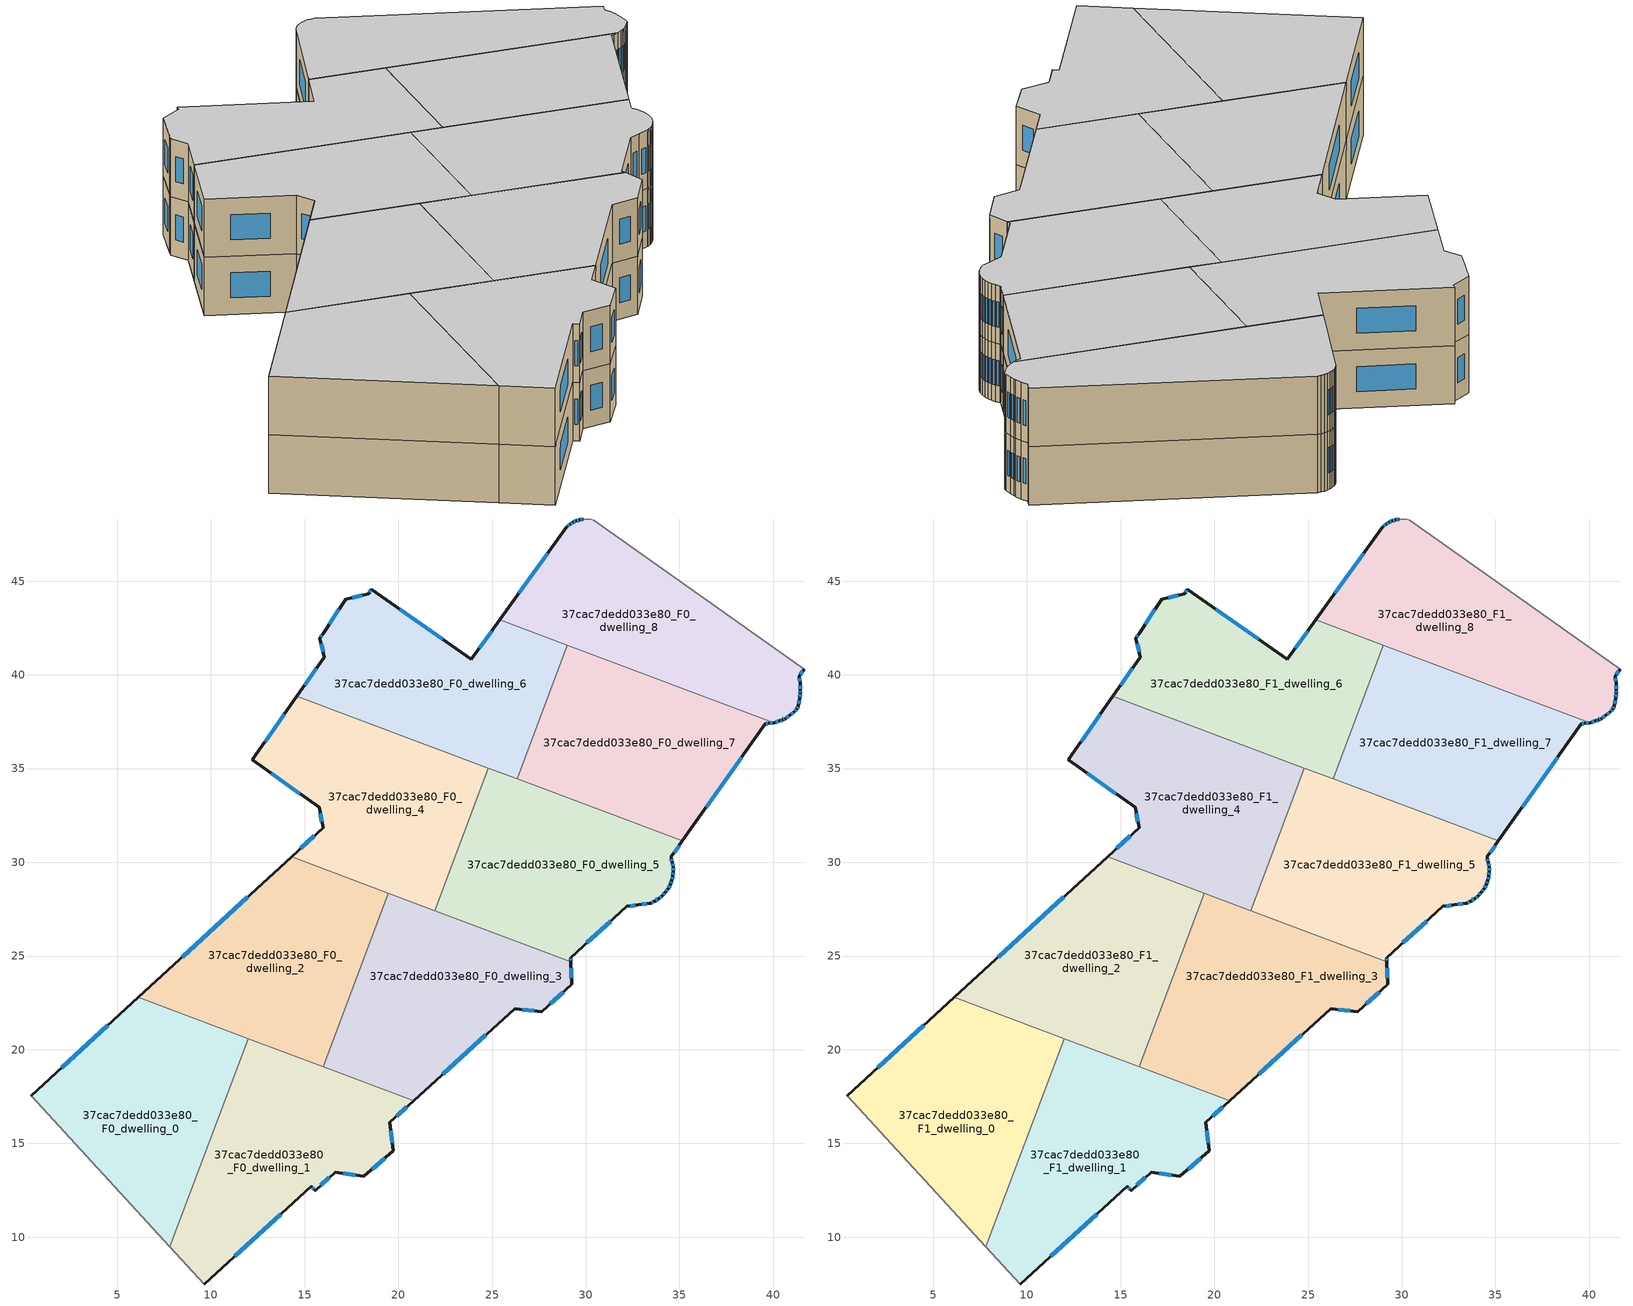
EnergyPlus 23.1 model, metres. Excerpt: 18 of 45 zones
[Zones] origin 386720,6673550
37cac7dedd033e80_F0_dwelling_0
 floor ground (EU_floor_Construction): 11.98,20.59 7.81,9.48 0.42,17.54 6.13,22.79 z0
 wall outside (EU_wall_Construction): 6.13,22.79 0.42,17.54 z0:3
 wall adiabatic (EU_wall_Construction): 0.42,17.54 7.81,9.48 z0:3
 wall to 37cac7dedd033e80_F0_dwelling_1 (EU_wall_Construction): 7.81,9.48 11.98,20.59 z0:3
 wall to 37cac7dedd033e80_F0_dwelling_2 (EU_wall_Construction): 11.98,20.59 6.13,22.79 z0:3
 window (EU_Window_Construction): 4.5,21.29 2.05,19.04 z0.86:2.14
37cac7dedd033e80_F0_dwelling_1
 floor ground (EU_floor_Construction): 20.82,17.28 19.55,16.12 19.72,14.6 18.17,13.24 16.64,13.47 15.56,12.48 15.36,12.73 9.63,7.5 7.81,9.48 11.98,20.59 z0
 wall outside (EU_wall_Construction): 9.63,7.5 15.36,12.73 15.56,12.48 16.64,13.47 18.17,13.24 19.72,14.6 19.55,16.12 20.82,17.28 z0:3
 wall adiabatic (EU_wall_Construction): 7.81,9.48 9.63,7.5 z0:3
 wall to 37cac7dedd033e80_F0_dwelling_3 (EU_wall_Construction): 20.82,17.28 15.99,19.09 z0:3
 wall to 37cac7dedd033e80_F0_dwelling_2 (EU_wall_Construction): 15.99,19.09 11.98,20.59 z0:3
 window (EU_Window_Construction): 15.87,12.76 16.33,13.19 / 15.41,12.66 15.5,12.55 / 11.27,8.99 13.72,11.23 / 19.91,16.45 20.46,16.95 / 19.67,15.03 19.6,15.69 / 18.61,13.63 19.28,14.21 / 17.07,13.4 17.73,13.31 z0.86:2.14
37cac7dedd033e80_F0_dwelling_2
 floor ground (EU_floor_Construction): 19.47,28.36 15.99,19.09 6.13,22.79 14.3,30.3 z0
 wall outside (EU_wall_Construction): 14.3,30.3 6.13,22.79 z0:3
 wall to 37cac7dedd033e80_F0_dwelling_3 (EU_wall_Construction): 15.99,19.09 19.47,28.36 z0:3
 wall to 37cac7dedd033e80_F0_dwelling_4 (EU_wall_Construction): 19.47,28.36 14.3,30.3 z0:3
 window (EU_Window_Construction): 11.97,28.15 8.46,24.94 z0.86:2.14
37cac7dedd033e80_F0_dwelling_3
 floor ground (EU_floor_Construction): 29.21,24.7 29.25,23.49 27.66,22.02 26.21,22.19 20.82,17.28 15.99,19.09 19.47,28.36 z0
 wall outside (EU_wall_Construction): 20.82,17.28 26.21,22.19 27.66,22.02 29.25,23.49 29.21,24.7 z0:3
 wall to 37cac7dedd033e80_F0_dwelling_5 (EU_wall_Construction): 29.21,24.7 21.96,27.43 z0:3
 wall to 37cac7dedd033e80_F0_dwelling_4 (EU_wall_Construction): 21.96,27.43 19.47,28.36 z0:3
 window (EU_Window_Construction): 29.24,23.84 29.22,24.36 / 28.12,22.44 28.8,23.07 / 26.63,22.14 27.25,22.07 / 22.36,18.68 24.67,20.79 z0.86:2.14
37cac7dedd033e80_F0_dwelling_4
 floor ground (EU_floor_Construction): 24.81,35.02 21.96,27.43 14.3,30.3 15.98,31.85 15.77,32.93 12.21,35.47 14.59,38.86 z0
 wall outside (EU_wall_Construction): 14.59,38.86 12.21,35.47 15.77,32.93 15.98,31.85 14.3,30.3 z0:3
 wall to 37cac7dedd033e80_F0_dwelling_5 (EU_wall_Construction): 21.96,27.43 24.81,35.02 z0:3
 wall to 37cac7dedd033e80_F0_dwelling_6 (EU_wall_Construction): 24.81,35.02 14.59,38.86 z0:3
 window (EU_Window_Construction): 15.83,32.62 15.92,32.16 / 13.23,34.75 14.75,33.66 / 13.91,37.89 12.89,36.44 / 15.5,31.4 14.78,30.74 z0.86:2.14
37cac7dedd033e80_F0_dwelling_5
 floor ground (EU_floor_Construction): 35.16,31.14 34.54,30.26 34.55,30.23 34.62,30 34.66,29.76 34.67,29.51 34.65,29.27 34.59,29.03 34.51,28.8 34.39,28.59 34.25,28.39 34.09,28.21 33.9,28.06 33.69,27.93 33.66,27.91 33.47,27.83 33.42,27.81 32.81,27.72 32.2,27.64 29.21,24.92 29.21,24.7 21.96,27.43 24.81,35.02 z0
 wall outside (EU_wall_Construction): 29.21,24.7 29.21,24.92 32.2,27.64 32.81,27.72 33.42,27.81 33.47,27.83 33.66,27.91 33.69,27.93 33.9,28.06 34.09,28.21 34.25,28.39 34.39,28.59 34.51,28.8 34.59,29.03 34.65,29.27 34.67,29.51 34.66,29.76 34.62,30 34.55,30.23 34.54,30.26 35.16,31.14 z0:3
 wall to 37cac7dedd033e80_F0_dwelling_7 (EU_wall_Construction): 35.16,31.14 26.34,34.45 z0:3
 wall to 37cac7dedd033e80_F0_dwelling_6 (EU_wall_Construction): 26.34,34.45 24.81,35.02 z0:3
 window (EU_Window_Construction): 34.6,30.07 34.57,30.17 / 34.65,29.83 34.63,29.93 / 34.67,29.58 34.67,29.69 / 34.65,29.34 34.67,29.45 / 34.61,29.1 34.63,29.2 / 34.53,28.87 34.57,28.97 / 34.42,28.65 34.47,28.74 / 34.29,28.45 34.35,28.53 / 34.13,28.26 34.2,28.34 / 33.95,28.1 34.03,28.17 / 33.75,27.96 33.84,28.02 / 33.52,27.85 33.61,27.89 / 32.99,27.75 33.25,27.79 / 32.38,27.67 32.64,27.7 / 30.06,25.7 31.35,26.86 / 29.21,24.76 29.21,24.86 / 34.72,30.51 34.98,30.89 z0.86:2.14
37cac7dedd033e80_F0_dwelling_6
 floor ground (EU_floor_Construction): 29.02,41.59 26.34,34.45 14.58,38.86 16.05,40.95 15.82,41.96 15.96,42.18 17.18,44.04 18.42,44.34 18.56,44.57 23.88,40.83 25.41,42.94 z0
 wall outside (EU_wall_Construction): 25.41,42.94 23.88,40.83 18.56,44.57 18.42,44.34 17.18,44.04 15.96,42.18 15.82,41.96 16.05,40.95 14.59,38.86 z0:3
 wall to 37cac7dedd033e80_F0_dwelling_8 (EU_wall_Construction): 29.02,41.59 25.41,42.94 z0:3
 wall to 37cac7dedd033e80_F0_dwelling_7 (EU_wall_Construction): 26.34,34.45 29.02,41.59 z0:3
 window (EU_Window_Construction): 24.97,42.34 24.32,41.43 / 15.63,40.36 15,39.46 / 15.89,41.67 15.98,41.24 / 15.92,42.12 15.86,42.02 / 16.83,43.51 16.31,42.71 / 18.07,44.25 17.54,44.12 / 18.52,44.51 18.46,44.4 / 22.36,41.9 20.08,43.5 z0.86:2.14
37cac7dedd033e80_F0_dwelling_7
 floor ground (EU_floor_Construction): 40.04,37.45 39.77,37.41 39.59,37.39 35.16,31.14 26.34,34.45 29.02,41.59 z0
 wall outside (EU_wall_Construction): 35.16,31.14 39.59,37.39 39.77,37.41 40.04,37.45 z0:3
 wall to 37cac7dedd033e80_F0_dwelling_8 (EU_wall_Construction): 40.04,37.45 29.02,41.59 z0:3
 window (EU_Window_Construction): 39.64,37.4 39.72,37.4 / 36.42,32.92 38.32,35.61 / 39.85,37.42 39.96,37.44 z0.86:2.14
37cac7dedd033e80_F0_dwelling_8
 floor ground (EU_floor_Construction): 41.65,40.31 41.38,39.93 41.45,39.55 41.46,39.14 41.45,39.04 41.42,38.74 41.33,38.35 41.27,38.17 41.13,38.03 40.9,37.83 40.64,37.67 40.51,37.61 40.36,37.55 40.07,37.46 40.04,37.45 25.41,42.94 29,47.9 29.01,47.92 29.16,48.04 29.32,48.14 29.5,48.22 29.67,48.28 29.68,48.28 29.87,48.31 30.07,48.32 30.26,48.3 30.44,48.26 z0
 wall outside (EU_wall_Construction): 29.87,48.31 29.68,48.28 29.67,48.28 29.5,48.22 29.32,48.14 29.16,48.04 29.01,47.92 29,47.9 25.41,42.94 / 40.04,37.45 40.07,37.46 40.36,37.55 40.51,37.61 40.64,37.67 40.9,37.83 41.13,38.03 41.27,38.17 41.33,38.35 41.42,38.74 41.46,39.04 41.46,39.14 41.45,39.55 41.38,39.93 41.66,40.31 z0:3
 wall adiabatic (EU_wall_Construction): 41.66,40.31 30.44,48.26 30.26,48.3 30.07,48.32 29.87,48.31 z0:3
 window (EU_Window_Construction): 29.28,48.11 29.21,48.07 / 29.45,48.2 29.37,48.16 / 29.62,48.26 29.55,48.24 / 29.82,48.3 29.74,48.29 / 41.46,40.04 41.58,40.2 / 41.43,39.66 41.4,39.82 / 41.46,39.26 41.45,39.43 / 41.46,39.07 41.46,39.11 / 41.43,38.83 41.45,38.96 / 41.36,38.46 41.4,38.63 / 41.29,38.22 41.31,38.3 / 41.17,38.07 41.23,38.13 / 40.97,37.89 41.07,37.97 / 40.71,37.72 40.82,37.79 / 40.55,37.63 40.6,37.65 / 40.4,37.56 40.47,37.59 / 40.15,37.48 40.28,37.52 / 27.97,46.49 26.43,44.36 / 29.12,48 29.05,47.95 z0.86:2.14
37cac7dedd033e80_F1_dwelling_0
 floor to 37cac7dedd033e80_F0_dwelling_0 (EU_floor_Construction): 11.98,20.59 7.81,9.48 0.42,17.54 6.13,22.79 z3
 wall outside (EU_wall_Construction): 6.13,22.79 0.42,17.54 z3:6
 wall adiabatic (EU_wall_Construction): 0.42,17.54 7.81,9.48 z3:6
 wall to 37cac7dedd033e80_F1_dwelling_1 (EU_wall_Construction): 7.81,9.48 11.98,20.59 z3:6
 wall to 37cac7dedd033e80_F1_dwelling_2 (EU_wall_Construction): 11.98,20.59 6.13,22.79 z3:6
 window (EU_Window_Construction): 4.5,21.29 2.05,19.04 z3.86:5.14
 ceiling to 37cac7dedd033e80_F2_dwelling_0 (EU_floor_Construction): 7.81,9.48 11.98,20.59 6.13,22.79 0.42,17.54 z6
37cac7dedd033e80_F1_dwelling_1
 floor to 37cac7dedd033e80_F0_dwelling_1 (EU_floor_Construction): 20.82,17.28 19.55,16.12 19.72,14.6 18.17,13.24 16.64,13.47 15.56,12.48 15.36,12.73 9.63,7.5 7.81,9.48 11.98,20.59 z3
 wall outside (EU_wall_Construction): 9.63,7.5 15.36,12.73 15.56,12.48 16.64,13.47 18.17,13.24 19.72,14.6 19.55,16.12 20.82,17.28 z3:6
 wall adiabatic (EU_wall_Construction): 7.81,9.48 9.63,7.5 z3:6
 wall to 37cac7dedd033e80_F1_dwelling_3 (EU_wall_Construction): 20.82,17.28 15.99,19.09 z3:6
 wall to 37cac7dedd033e80_F1_dwelling_2 (EU_wall_Construction): 15.99,19.09 11.98,20.59 z3:6
 window (EU_Window_Construction): 15.87,12.76 16.33,13.19 / 15.41,12.66 15.5,12.55 / 11.27,8.99 13.72,11.23 / 19.91,16.45 20.46,16.95 / 19.67,15.03 19.6,15.69 / 18.61,13.63 19.28,14.21 / 17.07,13.4 17.73,13.31 z3.86:5.14
 ceiling to 37cac7dedd033e80_F2_dwelling_1 (EU_floor_Construction): 18.17,13.24 19.72,14.6 19.55,16.12 20.82,17.28 11.98,20.59 7.81,9.48 9.63,7.5 15.36,12.73 15.56,12.48 16.64,13.47 z6
37cac7dedd033e80_F1_dwelling_2
 floor to 37cac7dedd033e80_F0_dwelling_2 (EU_floor_Construction): 19.47,28.36 15.99,19.09 6.13,22.79 14.3,30.3 z3
 wall outside (EU_wall_Construction): 14.3,30.3 6.13,22.79 z3:6
 wall to 37cac7dedd033e80_F1_dwelling_3 (EU_wall_Construction): 15.99,19.09 19.47,28.36 z3:6
 wall to 37cac7dedd033e80_F1_dwelling_4 (EU_wall_Construction): 19.47,28.36 14.3,30.3 z3:6
 window (EU_Window_Construction): 11.97,28.15 8.46,24.94 z3.86:5.14
 ceiling to 37cac7dedd033e80_F2_dwelling_2 (EU_floor_Construction): 15.99,19.09 19.47,28.36 14.3,30.3 6.13,22.79 z6
37cac7dedd033e80_F1_dwelling_3
 floor to 37cac7dedd033e80_F0_dwelling_3 (EU_floor_Construction): 29.21,24.7 29.25,23.49 27.66,22.02 26.21,22.19 20.82,17.28 15.99,19.09 19.47,28.36 z3
 wall outside (EU_wall_Construction): 20.82,17.28 26.21,22.19 27.66,22.02 29.25,23.49 29.21,24.7 z3:6
 wall to 37cac7dedd033e80_F1_dwelling_5 (EU_wall_Construction): 29.21,24.7 21.96,27.43 z3:6
 wall to 37cac7dedd033e80_F1_dwelling_4 (EU_wall_Construction): 21.96,27.43 19.47,28.36 z3:6
 window (EU_Window_Construction): 29.24,23.84 29.22,24.36 / 28.12,22.44 28.8,23.07 / 26.63,22.14 27.25,22.07 / 22.36,18.68 24.67,20.79 z3.86:5.14
 ceiling to 37cac7dedd033e80_F2_dwelling_3 (EU_floor_Construction): 27.66,22.02 29.25,23.49 29.21,24.7 19.47,28.36 15.99,19.09 20.82,17.28 26.21,22.19 z6
37cac7dedd033e80_F1_dwelling_4
 floor to 37cac7dedd033e80_F0_dwelling_4 (EU_floor_Construction): 24.81,35.02 21.96,27.43 14.3,30.3 15.98,31.85 15.77,32.93 12.21,35.47 14.58,38.86 z3
 wall outside (EU_wall_Construction): 14.59,38.86 12.21,35.47 15.77,32.93 15.98,31.85 14.3,30.3 z3:6
 wall to 37cac7dedd033e80_F1_dwelling_5 (EU_wall_Construction): 21.96,27.43 24.81,35.02 z3:6
 wall to 37cac7dedd033e80_F1_dwelling_6 (EU_wall_Construction): 24.81,35.02 14.59,38.86 z3:6
 window (EU_Window_Construction): 15.83,32.62 15.92,32.16 / 13.23,34.75 14.75,33.66 / 13.91,37.89 12.89,36.44 / 15.5,31.4 14.78,30.74 z3.86:5.14
 ceiling to 37cac7dedd033e80_F2_dwelling_4 (EU_floor_Construction): 21.96,27.43 24.81,35.02 14.58,38.86 12.21,35.47 15.77,32.93 15.98,31.85 14.3,30.3 z6
37cac7dedd033e80_F1_dwelling_5
 floor to 37cac7dedd033e80_F0_dwelling_5 (EU_floor_Construction): 35.16,31.14 34.54,30.26 34.55,30.23 34.62,30 34.66,29.76 34.67,29.51 34.65,29.27 34.59,29.03 34.5,28.8 34.39,28.59 34.25,28.39 34.08,28.21 33.9,28.06 33.69,27.93 33.66,27.91 33.47,27.83 33.42,27.81 32.81,27.72 32.2,27.64 29.21,24.92 29.21,24.7 21.96,27.43 24.81,35.02 z3
 wall outside (EU_wall_Construction): 29.21,24.7 29.21,24.92 32.2,27.64 32.81,27.72 33.42,27.81 33.47,27.83 33.66,27.91 33.69,27.93 33.9,28.06 34.09,28.21 34.25,28.39 34.39,28.59 34.51,28.8 34.59,29.03 34.65,29.27 34.67,29.51 34.66,29.76 34.62,30 34.55,30.23 34.54,30.26 35.16,31.14 z3:6
 wall to 37cac7dedd033e80_F1_dwelling_7 (EU_wall_Construction): 35.16,31.14 26.34,34.45 z3:6
 wall to 37cac7dedd033e80_F1_dwelling_6 (EU_wall_Construction): 26.34,34.45 24.81,35.02 z3:6
 window (EU_Window_Construction): 34.6,30.07 34.57,30.17 / 34.65,29.83 34.63,29.93 / 34.67,29.58 34.67,29.69 / 34.65,29.34 34.67,29.45 / 34.61,29.1 34.63,29.2 / 34.53,28.87 34.57,28.97 / 34.42,28.65 34.47,28.74 / 34.29,28.45 34.35,28.53 / 34.13,28.26 34.2,28.34 / 33.95,28.1 34.03,28.17 / 33.75,27.96 33.84,28.02 / 33.52,27.85 33.61,27.89 / 32.99,27.75 33.25,27.79 / 32.38,27.67 32.64,27.7 / 30.06,25.7 31.35,26.86 / 29.21,24.76 29.21,24.86 / 34.72,30.51 34.98,30.89 z3.86:5.14
 ceiling to 37cac7dedd033e80_F2_dwelling_5 (EU_floor_Construction): 33.66,27.91 33.69,27.93 33.9,28.06 34.08,28.21 34.25,28.39 34.39,28.59 34.5,28.8 34.59,29.03 34.65,29.27 34.67,29.51 34.66,29.76 34.62,30 34.55,30.23 34.54,30.26 35.16,31.14 24.81,35.02 21.96,27.43 29.21,24.7 29.21,24.92 32.2,27.64 32.81,27.72 33.42,27.81 33.47,27.83 z6
37cac7dedd033e80_F1_dwelling_6
 floor to 37cac7dedd033e80_F0_dwelling_6 (EU_floor_Construction): 29.02,41.59 26.34,34.45 14.58,38.86 16.05,40.95 15.82,41.96 15.96,42.18 17.18,44.04 18.42,44.34 18.56,44.57 23.88,40.83 25.41,42.94 z3
 wall outside (EU_wall_Construction): 25.41,42.94 23.88,40.83 18.56,44.57 18.42,44.34 17.18,44.04 15.96,42.18 15.82,41.96 16.05,40.95 14.59,38.86 z3:6
 wall to 37cac7dedd033e80_F1_dwelling_8 (EU_wall_Construction): 29.02,41.59 25.41,42.94 z3:6
 wall to 37cac7dedd033e80_F1_dwelling_7 (EU_wall_Construction): 26.34,34.45 29.02,41.59 z3:6
 window (EU_Window_Construction): 24.97,42.34 24.32,41.43 / 15.63,40.36 15,39.46 / 15.89,41.67 15.98,41.24 / 15.92,42.12 15.86,42.02 / 16.83,43.51 16.31,42.71 / 18.07,44.25 17.54,44.12 / 18.52,44.51 18.46,44.4 / 22.36,41.9 20.08,43.5 z3.86:5.14
 ceiling to 37cac7dedd033e80_F2_dwelling_6 (EU_floor_Construction): 26.34,34.45 29.02,41.59 25.41,42.94 23.88,40.83 18.56,44.57 18.42,44.34 17.18,44.04 15.96,42.18 15.82,41.96 16.05,40.95 14.58,38.86 z6
37cac7dedd033e80_F1_dwelling_7
 floor to 37cac7dedd033e80_F0_dwelling_7 (EU_floor_Construction): 40.04,37.45 39.77,37.41 39.59,37.39 35.16,31.14 26.34,34.45 29.02,41.59 z3
 wall outside (EU_wall_Construction): 35.16,31.14 39.59,37.39 39.77,37.41 40.04,37.45 z3:6
 wall to 37cac7dedd033e80_F1_dwelling_8 (EU_wall_Construction): 40.04,37.45 29.02,41.59 z3:6
 window (EU_Window_Construction): 39.64,37.4 39.72,37.4 / 36.42,32.92 38.32,35.61 / 39.85,37.42 39.96,37.44 z3.86:5.14
 ceiling to 37cac7dedd033e80_F2_dwelling_7 (EU_floor_Construction): 35.16,31.14 39.59,37.39 39.77,37.41 40.04,37.45 29.02,41.59 26.34,34.45 z6
37cac7dedd033e80_F1_dwelling_8
 floor to 37cac7dedd033e80_F0_dwelling_8 (EU_floor_Construction): 41.65,40.31 41.38,39.93 41.45,39.55 41.46,39.14 41.45,39.04 41.42,38.74 41.33,38.35 41.27,38.17 41.13,38.03 40.9,37.83 40.64,37.67 40.51,37.61 40.36,37.55 40.07,37.46 40.04,37.45 25.41,42.94 29,47.9 29.01,47.92 29.16,48.04 29.32,48.14 29.5,48.22 29.67,48.28 29.68,48.28 29.87,48.31 30.07,48.32 30.26,48.3 30.44,48.26 z3
 wall outside (EU_wall_Construction): 29.87,48.31 29.68,48.28 29.67,48.28 29.5,48.22 29.32,48.14 29.16,48.04 29.01,47.92 29,47.9 25.41,42.94 / 40.04,37.45 40.07,37.46 40.36,37.55 40.51,37.61 40.64,37.67 40.9,37.83 41.13,38.03 41.27,38.17 41.33,38.35 41.42,38.74 41.46,39.04 41.46,39.14 41.45,39.55 41.38,39.93 41.66,40.31 z3:6
 wall adiabatic (EU_wall_Construction): 41.66,40.31 30.44,48.26 30.26,48.3 30.07,48.32 29.87,48.31 z3:6
 window (EU_Window_Construction): 29.28,48.11 29.21,48.07 / 29.45,48.2 29.37,48.16 / 29.62,48.26 29.55,48.24 / 29.82,48.3 29.74,48.29 / 41.46,40.04 41.58,40.2 / 41.43,39.66 41.4,39.82 / 41.46,39.26 41.45,39.43 / 41.46,39.07 41.46,39.11 / 41.43,38.83 41.45,38.96 / 41.36,38.46 41.4,38.63 / 41.29,38.22 41.31,38.3 / 41.17,38.07 41.23,38.13 / 40.97,37.89 41.07,37.97 / 40.71,37.72 40.82,37.79 / 40.55,37.63 40.6,37.65 / 40.4,37.56 40.47,37.59 / 40.15,37.48 40.28,37.52 / 27.97,46.49 26.43,44.36 / 29.12,48 29.05,47.95 z3.86:5.14
 ceiling to 37cac7dedd033e80_F2_dwelling_8 (EU_floor_Construction): 41.13,38.03 41.27,38.17 41.33,38.35 41.42,38.74 41.45,39.04 41.46,39.14 41.45,39.55 41.38,39.93 41.65,40.31 30.44,48.26 30.26,48.3 30.07,48.32 29.87,48.31 29.68,48.28 29.67,48.28 29.5,48.22 29.32,48.14 29.16,48.04 29.01,47.92 29,47.9 25.41,42.94 40.04,37.45 40.07,37.46 40.36,37.55 40.51,37.61 40.64,37.67 40.9,37.83 z6
[Building]
EU S2 Campaign: North Axis=0; Terrain=City; Solar Distribution=FullExterior
[Site:Location]
Helsinki-Vantaa.AP: Latitude=60.317; Longitude=24.963; Time Zone=2; Elevation=54.6
[SizingPeriod:WeatherFileDays]
AnnualSizingPeriod: Begin Month=1; Begin Day of Month=1; End Month=12; End Day of Month=31; Day of Week for Start Day=Monday; Use Weather File Daylight Saving Period=No; Use Weather File Rain and Snow Indicators=No
[MATERIAL]
EU_InternalMass_Material: Roughness=MediumRough; Thickness=0.1; Conductivity=1; Density=1800; Specific Heat=900; Thermal Absorptance=0.9; Solar Absorptance=0.7; Visible Absorptance=0.7
[MATERIAL:NOMASS] Roughness=MediumRough; Thermal Absorptance=0.9; Solar Absorptance=0.7; Visible Absorptance=0.7
Name | Thermal Resistance
EU_wall_NoMass | 1.10183
EU_floor_NoMass | 1.70606
[WINDOWMATERIAL:SIMPLEGLAZINGSYSTEM]
EU_Window_SimpleGlazing: UFactor=3.11035; Solar Heat Gain Coefficient=0.8; Visible Transmittance=0.8
[CONSTRUCTION]
EU_wall_Construction: EU_wall_NoMass
EU_floor_Construction: EU_floor_NoMass
EU_Window_Construction: EU_Window_SimpleGlazing
EU_InternalMass_Construction: EU_InternalMass_Material
[ZONE] Type=1; Multiplier=1; Ceiling Height=autocalculate; Floor Area=autocalculate; Part of Total Floor Area=Yes
Name | Volume
37cac7dedd033e80_F0_dwelling_0; 37cac7dedd033e80_F1_dwelling_0; 37cac7dedd033e80_F0_dwelling_2; 37cac7dedd033e80_F1_dwelling_2 | 238.523
37cac7dedd033e80_F0_dwelling_1 | 238.53
37cac7dedd033e80_F1_dwelling_1 | 238.531
37cac7dedd033e80_F0_dwelling_3; 37cac7dedd033e80_F1_dwelling_3 | 238.513
37cac7dedd033e80_F0_dwelling_4 | 238.538
37cac7dedd033e80_F1_dwelling_4 | 238.537
37cac7dedd033e80_F0_dwelling_5; 37cac7dedd033e80_F1_dwelling_5 | 238.496
37cac7dedd033e80_F0_dwelling_6; 37cac7dedd033e80_F1_dwelling_6 | 238.525
37cac7dedd033e80_F0_dwelling_7; 37cac7dedd033e80_F1_dwelling_7 | 238.544
37cac7dedd033e80_F0_dwelling_8; 37cac7dedd033e80_F1_dwelling_8 | 238.519
[INTERNALMASS] Construction=EU_InternalMass_Construction
Name | Zone or ZoneList | Surface Area
37cac7dedd033e80_F0_dwelling_0_EU_InternalMass | 37cac7dedd033e80_F0_dwelling_0 | 79.5069
37cac7dedd033e80_F0_dwelling_1_EU_InternalMass | 37cac7dedd033e80_F0_dwelling_1 | 79.5105
37cac7dedd033e80_F0_dwelling_2_EU_InternalMass | 37cac7dedd033e80_F0_dwelling_2 | 79.5056
37cac7dedd033e80_F0_dwelling_3_EU_InternalMass | 37cac7dedd033e80_F0_dwelling_3 | 79.5036
37cac7dedd033e80_F0_dwelling_4_EU_InternalMass | 37cac7dedd033e80_F0_dwelling_4 | 79.5127
37cac7dedd033e80_F0_dwelling_5_EU_InternalMass | 37cac7dedd033e80_F0_dwelling_5 | 79.499
37cac7dedd033e80_F0_dwelling_6_EU_InternalMass | 37cac7dedd033e80_F0_dwelling_6 | 79.5089
37cac7dedd033e80_F0_dwelling_7_EU_InternalMass | 37cac7dedd033e80_F0_dwelling_7 | 79.5135
37cac7dedd033e80_F0_dwelling_8_EU_InternalMass | 37cac7dedd033e80_F0_dwelling_8 | 79.5059
37cac7dedd033e80_F1_dwelling_0_EU_InternalMass | 37cac7dedd033e80_F1_dwelling_0 | 79.5069
37cac7dedd033e80_F1_dwelling_1_EU_InternalMass | 37cac7dedd033e80_F1_dwelling_1 | 79.5105
37cac7dedd033e80_F1_dwelling_2_EU_InternalMass | 37cac7dedd033e80_F1_dwelling_2 | 79.5056
37cac7dedd033e80_F1_dwelling_3_EU_InternalMass | 37cac7dedd033e80_F1_dwelling_3 | 79.5036
37cac7dedd033e80_F1_dwelling_4_EU_InternalMass | 37cac7dedd033e80_F1_dwelling_4 | 79.5127
37cac7dedd033e80_F1_dwelling_5_EU_InternalMass | 37cac7dedd033e80_F1_dwelling_5 | 79.499
37cac7dedd033e80_F1_dwelling_6_EU_InternalMass | 37cac7dedd033e80_F1_dwelling_6 | 79.5089
37cac7dedd033e80_F1_dwelling_7_EU_InternalMass | 37cac7dedd033e80_F1_dwelling_7 | 79.5135
37cac7dedd033e80_F1_dwelling_8_EU_InternalMass | 37cac7dedd033e80_F1_dwelling_8 | 79.5059
[OTHEREQUIPMENT] Fuel Type=Electricity; Design Level Calculation Method=Watts/Area; Power per Zone Floor Area=1; Fraction Latent=0; Fraction Radiant=0; Fraction Lost=0; Carbon Dioxide Generation Rate=0; EndUse Subcategory=EU_Step8_InternalGains
Name | Zone or ZoneList or Space or SpaceList | Schedule
EU_Step8_InternalGain_37cac7dedd033e80_F0_dwelling_0_f000 | 37cac7dedd033e80_F0_dwelling_0 | EU_Step8_GainSchedule_37cac7dedd033e80_F0_dwelling_0_f000
EU_Step8_InternalGain_37cac7dedd033e80_F0_dwelling_1_f000 | 37cac7dedd033e80_F0_dwelling_1 | EU_Step8_GainSchedule_37cac7dedd033e80_F0_dwelling_1_f000
EU_Step8_InternalGain_37cac7dedd033e80_F0_dwelling_2_f000 | 37cac7dedd033e80_F0_dwelling_2 | EU_Step8_GainSchedule_37cac7dedd033e80_F0_dwelling_2_f000
EU_Step8_InternalGain_37cac7dedd033e80_F0_dwelling_3_f000 | 37cac7dedd033e80_F0_dwelling_3 | EU_Step8_GainSchedule_37cac7dedd033e80_F0_dwelling_3_f000
EU_Step8_InternalGain_37cac7dedd033e80_F0_dwelling_4_f000 | 37cac7dedd033e80_F0_dwelling_4 | EU_Step8_GainSchedule_37cac7dedd033e80_F0_dwelling_4_f000
EU_Step8_InternalGain_37cac7dedd033e80_F0_dwelling_5_f000 | 37cac7dedd033e80_F0_dwelling_5 | EU_Step8_GainSchedule_37cac7dedd033e80_F0_dwelling_5_f000
EU_Step8_InternalGain_37cac7dedd033e80_F0_dwelling_6_f000 | 37cac7dedd033e80_F0_dwelling_6 | EU_Step8_GainSchedule_37cac7dedd033e80_F0_dwelling_6_f000
EU_Step8_InternalGain_37cac7dedd033e80_F0_dwelling_7_f000 | 37cac7dedd033e80_F0_dwelling_7 | EU_Step8_GainSchedule_37cac7dedd033e80_F0_dwelling_7_f000
EU_Step8_InternalGain_37cac7dedd033e80_F0_dwelling_8_f000 | 37cac7dedd033e80_F0_dwelling_8 | EU_Step8_GainSchedule_37cac7dedd033e80_F0_dwelling_8_f000
EU_Step8_InternalGain_37cac7dedd033e80_F1_dwelling_0_f000 | 37cac7dedd033e80_F1_dwelling_0 | EU_Step8_GainSchedule_37cac7dedd033e80_F1_dwelling_0_f000
EU_Step8_InternalGain_37cac7dedd033e80_F1_dwelling_1_f000 | 37cac7dedd033e80_F1_dwelling_1 | EU_Step8_GainSchedule_37cac7dedd033e80_F1_dwelling_1_f000
EU_Step8_InternalGain_37cac7dedd033e80_F1_dwelling_2_f000 | 37cac7dedd033e80_F1_dwelling_2 | EU_Step8_GainSchedule_37cac7dedd033e80_F1_dwelling_2_f000
EU_Step8_InternalGain_37cac7dedd033e80_F1_dwelling_3_f000 | 37cac7dedd033e80_F1_dwelling_3 | EU_Step8_GainSchedule_37cac7dedd033e80_F1_dwelling_3_f000
EU_Step8_InternalGain_37cac7dedd033e80_F1_dwelling_4_f000 | 37cac7dedd033e80_F1_dwelling_4 | EU_Step8_GainSchedule_37cac7dedd033e80_F1_dwelling_4_f000
EU_Step8_InternalGain_37cac7dedd033e80_F1_dwelling_5_f000 | 37cac7dedd033e80_F1_dwelling_5 | EU_Step8_GainSchedule_37cac7dedd033e80_F1_dwelling_5_f000
EU_Step8_InternalGain_37cac7dedd033e80_F1_dwelling_6_f000 | 37cac7dedd033e80_F1_dwelling_6 | EU_Step8_GainSchedule_37cac7dedd033e80_F1_dwelling_6_f000
EU_Step8_InternalGain_37cac7dedd033e80_F1_dwelling_7_f000 | 37cac7dedd033e80_F1_dwelling_7 | EU_Step8_GainSchedule_37cac7dedd033e80_F1_dwelling_7_f000
EU_Step8_InternalGain_37cac7dedd033e80_F1_dwelling_8_f000 | 37cac7dedd033e80_F1_dwelling_8 | EU_Step8_GainSchedule_37cac7dedd033e80_F1_dwelling_8_f000
[ZONEVENTILATION:DESIGNFLOWRATE] Schedule=EU_AlwaysOn; Design Flow Rate Calculation Method=AirChanges/Hour; Air Changes per Hour=0.756316; Ventilation Type=Natural; Fan Pressure Rise=0; Fan Total Efficiency=1; Constant Term Coefficient=1; Temperature Term Coefficient=0; Velocity Term Coefficient=0; Velocity Squared Term Coefficient=0; Minimum Indoor Temperature=-100; Maximum Indoor Temperature=100; Delta Temperature=-100; Minimum Outdoor Temperature=-100; Maximum Outdoor Temperature=100; Maximum Wind Speed=40
Name | Zone or ZoneList or Space or SpaceList
EU_ConstantAir_37cac7dedd033e80_F0_dwelling_0 | 37cac7dedd033e80_F0_dwelling_0
EU_ConstantAir_37cac7dedd033e80_F0_dwelling_1 | 37cac7dedd033e80_F0_dwelling_1
EU_ConstantAir_37cac7dedd033e80_F0_dwelling_2 | 37cac7dedd033e80_F0_dwelling_2
EU_ConstantAir_37cac7dedd033e80_F0_dwelling_3 | 37cac7dedd033e80_F0_dwelling_3
EU_ConstantAir_37cac7dedd033e80_F0_dwelling_4 | 37cac7dedd033e80_F0_dwelling_4
EU_ConstantAir_37cac7dedd033e80_F0_dwelling_5 | 37cac7dedd033e80_F0_dwelling_5
EU_ConstantAir_37cac7dedd033e80_F0_dwelling_6 | 37cac7dedd033e80_F0_dwelling_6
EU_ConstantAir_37cac7dedd033e80_F0_dwelling_7 | 37cac7dedd033e80_F0_dwelling_7
EU_ConstantAir_37cac7dedd033e80_F0_dwelling_8 | 37cac7dedd033e80_F0_dwelling_8
EU_ConstantAir_37cac7dedd033e80_F1_dwelling_0 | 37cac7dedd033e80_F1_dwelling_0
EU_ConstantAir_37cac7dedd033e80_F1_dwelling_1 | 37cac7dedd033e80_F1_dwelling_1
EU_ConstantAir_37cac7dedd033e80_F1_dwelling_2 | 37cac7dedd033e80_F1_dwelling_2
EU_ConstantAir_37cac7dedd033e80_F1_dwelling_3 | 37cac7dedd033e80_F1_dwelling_3
EU_ConstantAir_37cac7dedd033e80_F1_dwelling_4 | 37cac7dedd033e80_F1_dwelling_4
EU_ConstantAir_37cac7dedd033e80_F1_dwelling_5 | 37cac7dedd033e80_F1_dwelling_5
EU_ConstantAir_37cac7dedd033e80_F1_dwelling_6 | 37cac7dedd033e80_F1_dwelling_6
EU_ConstantAir_37cac7dedd033e80_F1_dwelling_7 | 37cac7dedd033e80_F1_dwelling_7
EU_ConstantAir_37cac7dedd033e80_F1_dwelling_8 | 37cac7dedd033e80_F1_dwelling_8
[HVACTEMPLATE:THERMOSTAT] Constant Heating Setpoint=20; Constant Cooling Setpoint=50
EU_HeatOnly_37cac7dedd033e80_F0_dwelling_0; EU_HeatOnly_37cac7dedd033e80_F0_dwelling_1; EU_HeatOnly_37cac7dedd033e80_F0_dwelling_2; EU_HeatOnly_37cac7dedd033e80_F0_dwelling_3; EU_HeatOnly_37cac7dedd033e80_F0_dwelling_4; EU_HeatOnly_37cac7dedd033e80_F0_dwelling_5; EU_HeatOnly_37cac7dedd033e80_F0_dwelling_6; EU_HeatOnly_37cac7dedd033e80_F0_dwelling_7; EU_HeatOnly_37cac7dedd033e80_F0_dwelling_8; EU_HeatOnly_37cac7dedd033e80_F1_dwelling_0; EU_HeatOnly_37cac7dedd033e80_F1_dwelling_1; EU_HeatOnly_37cac7dedd033e80_F1_dwelling_2; EU_HeatOnly_37cac7dedd033e80_F1_dwelling_3; EU_HeatOnly_37cac7dedd033e80_F1_dwelling_4; EU_HeatOnly_37cac7dedd033e80_F1_dwelling_5; EU_HeatOnly_37cac7dedd033e80_F1_dwelling_6; EU_HeatOnly_37cac7dedd033e80_F1_dwelling_7; EU_HeatOnly_37cac7dedd033e80_F1_dwelling_8; EU_HeatOnly_37cac7dedd033e80_F2_dwelling_0; EU_HeatOnly_37cac7dedd033e80_F2_dwelling_1; EU_HeatOnly_37cac7dedd033e80_F2_dwelling_2; EU_HeatOnly_37cac7dedd033e80_F2_dwelling_3; EU_HeatOnly_37cac7dedd033e80_F2_dwelling_4; EU_HeatOnly_37cac7dedd033e80_F2_dwelling_5; EU_HeatOnly_37cac7dedd033e80_F2_dwelling_6; EU_HeatOnly_37cac7dedd033e80_F2_dwelling_7; EU_HeatOnly_37cac7dedd033e80_F2_dwelling_8; EU_HeatOnly_37cac7dedd033e80_F3_dwelling_0; EU_HeatOnly_37cac7dedd033e80_F3_dwelling_1; EU_HeatOnly_37cac7dedd033e80_F3_dwelling_2; EU_HeatOnly_37cac7dedd033e80_F3_dwelling_3; EU_HeatOnly_37cac7dedd033e80_F3_dwelling_4; EU_HeatOnly_37cac7dedd033e80_F3_dwelling_5; EU_HeatOnly_37cac7dedd033e80_F3_dwelling_6; EU_HeatOnly_37cac7dedd033e80_F3_dwelling_7; EU_HeatOnly_37cac7dedd033e80_F3_dwelling_8; EU_HeatOnly_37cac7dedd033e80_F4_dwelling_0; EU_HeatOnly_37cac7dedd033e80_F4_dwelling_1; EU_HeatOnly_37cac7dedd033e80_F4_dwelling_2; EU_HeatOnly_37cac7dedd033e80_F4_dwelling_3; EU_HeatOnly_37cac7dedd033e80_F4_dwelling_4; EU_HeatOnly_37cac7dedd033e80_F4_dwelling_5; EU_HeatOnly_37cac7dedd033e80_F4_dwelling_6; EU_HeatOnly_37cac7dedd033e80_F4_dwelling_7; EU_HeatOnly_37cac7dedd033e80_F4_dwelling_8
[HVACTEMPLATE:ZONE:IDEALLOADSAIRSYSTEM] System Availability Schedule=EU_AlwaysOn; Maximum Heating Supply Air Temperature=50; Minimum Cooling Supply Air Temperature=13; Maximum Heating Supply Air Humidity Ratio=0.0156; Minimum Cooling Supply Air Humidity Ratio=0.0077; Heating Limit=NoLimit; Cooling Limit=NoLimit; Heating Availability Schedule=EU_AlwaysOn; Cooling Availability Schedule=EU_CoolingOff; Dehumidification Control Type=ConstantSensibleHeatRatio; Cooling Sensible Heat Ratio=0.7; Dehumidification Setpoint=60; Humidification Control Type=None; Humidification Setpoint=30; Outdoor Air Method=None; Outdoor Air Flow Rate per Person=0.00944; Outdoor Air Flow Rate per Zone Floor Area=0; Outdoor Air Flow Rate per Zone=0; Demand Controlled Ventilation Type=None; Outdoor Air Economizer Type=NoEconomizer; Heat Recovery Type=None; Sensible Heat Recovery Effectiveness=0.7; Latent Heat Recovery Effectiveness=0.65
Name | Template Thermostat
37cac7dedd033e80_F0_dwelling_0 | EU_HeatOnly_37cac7dedd033e80_F0_dwelling_0
37cac7dedd033e80_F0_dwelling_1 | EU_HeatOnly_37cac7dedd033e80_F0_dwelling_1
37cac7dedd033e80_F0_dwelling_2 | EU_HeatOnly_37cac7dedd033e80_F0_dwelling_2
37cac7dedd033e80_F0_dwelling_3 | EU_HeatOnly_37cac7dedd033e80_F0_dwelling_3
37cac7dedd033e80_F0_dwelling_4 | EU_HeatOnly_37cac7dedd033e80_F0_dwelling_4
37cac7dedd033e80_F0_dwelling_5 | EU_HeatOnly_37cac7dedd033e80_F0_dwelling_5
37cac7dedd033e80_F0_dwelling_6 | EU_HeatOnly_37cac7dedd033e80_F0_dwelling_6
37cac7dedd033e80_F0_dwelling_7 | EU_HeatOnly_37cac7dedd033e80_F0_dwelling_7
37cac7dedd033e80_F0_dwelling_8 | EU_HeatOnly_37cac7dedd033e80_F0_dwelling_8
37cac7dedd033e80_F1_dwelling_0 | EU_HeatOnly_37cac7dedd033e80_F1_dwelling_0
37cac7dedd033e80_F1_dwelling_1 | EU_HeatOnly_37cac7dedd033e80_F1_dwelling_1
37cac7dedd033e80_F1_dwelling_2 | EU_HeatOnly_37cac7dedd033e80_F1_dwelling_2
37cac7dedd033e80_F1_dwelling_3 | EU_HeatOnly_37cac7dedd033e80_F1_dwelling_3
37cac7dedd033e80_F1_dwelling_4 | EU_HeatOnly_37cac7dedd033e80_F1_dwelling_4
37cac7dedd033e80_F1_dwelling_5 | EU_HeatOnly_37cac7dedd033e80_F1_dwelling_5
37cac7dedd033e80_F1_dwelling_6 | EU_HeatOnly_37cac7dedd033e80_F1_dwelling_6
37cac7dedd033e80_F1_dwelling_7 | EU_HeatOnly_37cac7dedd033e80_F1_dwelling_7
37cac7dedd033e80_F1_dwelling_8 | EU_HeatOnly_37cac7dedd033e80_F1_dwelling_8
[SIZING:ZONE] Zone Cooling Design Supply Air Temperature Input Method=SupplyAirTemperature; Zone Cooling Design Supply Air Temperature=13; Zone Heating Design Supply Air Temperature Input Method=SupplyAirTemperature; Zone Heating Design Supply Air Temperature=50; Zone Cooling Design Supply Air Humidity Ratio=0.008; Zone Heating Design Supply Air Humidity Ratio=0.008; Cooling Design Air Flow Method=DesignDay; Cooling Design Air Flow Rate=0; Cooling Minimum Air Flow per Zone Floor Area=0.000762; Cooling Minimum Air Flow=0; Cooling Minimum Air Flow Fraction=0.2; Heating Design Air Flow Method=DesignDay; Heating Design Air Flow Rate=0; Heating Maximum Air Flow per Zone Floor Area=0.002032; Heating Maximum Air Flow=0.141576; Heating Maximum Air Flow Fraction=0.3; Account for Dedicated Outdoor Air System=No; Dedicated Outdoor Air System Control Strategy=NeutralSupplyAir; Dedicated Outdoor Air Low Setpoint Temperature for Design=autosize; Dedicated Outdoor Air High Setpoint Temperature for Design=autosize; Zone Load Sizing Method=Sensible Load Only No Latent Load; Zone Latent Cooling Design Supply Air Humidity Ratio Input Method=HumidityRatioDifference; Zone Cooling Design Supply Air Humidity Ratio Difference=0.005; Zone Latent Heating Design Supply Air Humidity Ratio Input Method=HumidityRatioDifference; Zone Humidification Design Supply Air Humidity Ratio Difference=0.005
37cac7dedd033e80_F0_dwelling_0; 37cac7dedd033e80_F0_dwelling_1; 37cac7dedd033e80_F0_dwelling_2; 37cac7dedd033e80_F0_dwelling_3; 37cac7dedd033e80_F0_dwelling_4; 37cac7dedd033e80_F0_dwelling_5; 37cac7dedd033e80_F0_dwelling_6; 37cac7dedd033e80_F0_dwelling_7; 37cac7dedd033e80_F0_dwelling_8; 37cac7dedd033e80_F1_dwelling_0; 37cac7dedd033e80_F1_dwelling_1; 37cac7dedd033e80_F1_dwelling_2; 37cac7dedd033e80_F1_dwelling_3; 37cac7dedd033e80_F1_dwelling_4; 37cac7dedd033e80_F1_dwelling_5; 37cac7dedd033e80_F1_dwelling_6; 37cac7dedd033e80_F1_dwelling_7; 37cac7dedd033e80_F1_dwelling_8
[SCHEDULE:CONSTANT]
Name | Hourly Value
EU_AlwaysOn | 1
EU_CoolingOff | 0
[SCHEDULE:FILE] Column Number=1; Rows to Skip at Top=0; Number of Hours of Data=8760; Column Separator=Comma; Interpolate to Timestep=No; Minutes per Item=60; Adjust Schedule for Daylight Savings=Yes
Name | File
EU_Step8_GainSchedule_37cac7dedd033e80_F0_dwelling_0_f000 | ../../schedules/37cac7dedd033e80/37cac7dedd033e80_F0_dwelling_0_f000_gain.csv
EU_Step8_GainSchedule_37cac7dedd033e80_F0_dwelling_1_f000 | ../../schedules/37cac7dedd033e80/37cac7dedd033e80_F0_dwelling_1_f000_gain.csv
EU_Step8_GainSchedule_37cac7dedd033e80_F0_dwelling_2_f000 | ../../schedules/37cac7dedd033e80/37cac7dedd033e80_F0_dwelling_2_f000_gain.csv
EU_Step8_GainSchedule_37cac7dedd033e80_F0_dwelling_3_f000 | ../../schedules/37cac7dedd033e80/37cac7dedd033e80_F0_dwelling_3_f000_gain.csv
EU_Step8_GainSchedule_37cac7dedd033e80_F0_dwelling_4_f000 | ../../schedules/37cac7dedd033e80/37cac7dedd033e80_F0_dwelling_4_f000_gain.csv
EU_Step8_GainSchedule_37cac7dedd033e80_F0_dwelling_5_f000 | ../../schedules/37cac7dedd033e80/37cac7dedd033e80_F0_dwelling_5_f000_gain.csv
EU_Step8_GainSchedule_37cac7dedd033e80_F0_dwelling_6_f000 | ../../schedules/37cac7dedd033e80/37cac7dedd033e80_F0_dwelling_6_f000_gain.csv
EU_Step8_GainSchedule_37cac7dedd033e80_F0_dwelling_7_f000 | ../../schedules/37cac7dedd033e80/37cac7dedd033e80_F0_dwelling_7_f000_gain.csv
EU_Step8_GainSchedule_37cac7dedd033e80_F0_dwelling_8_f000 | ../../schedules/37cac7dedd033e80/37cac7dedd033e80_F0_dwelling_8_f000_gain.csv
EU_Step8_GainSchedule_37cac7dedd033e80_F1_dwelling_0_f000 | ../../schedules/37cac7dedd033e80/37cac7dedd033e80_F1_dwelling_0_f000_gain.csv
EU_Step8_GainSchedule_37cac7dedd033e80_F1_dwelling_1_f000 | ../../schedules/37cac7dedd033e80/37cac7dedd033e80_F1_dwelling_1_f000_gain.csv
EU_Step8_GainSchedule_37cac7dedd033e80_F1_dwelling_2_f000 | ../../schedules/37cac7dedd033e80/37cac7dedd033e80_F1_dwelling_2_f000_gain.csv
EU_Step8_GainSchedule_37cac7dedd033e80_F1_dwelling_3_f000 | ../../schedules/37cac7dedd033e80/37cac7dedd033e80_F1_dwelling_3_f000_gain.csv
EU_Step8_GainSchedule_37cac7dedd033e80_F1_dwelling_4_f000 | ../../schedules/37cac7dedd033e80/37cac7dedd033e80_F1_dwelling_4_f000_gain.csv
EU_Step8_GainSchedule_37cac7dedd033e80_F1_dwelling_5_f000 | ../../schedules/37cac7dedd033e80/37cac7dedd033e80_F1_dwelling_5_f000_gain.csv
EU_Step8_GainSchedule_37cac7dedd033e80_F1_dwelling_6_f000 | ../../schedules/37cac7dedd033e80/37cac7dedd033e80_F1_dwelling_6_f000_gain.csv
EU_Step8_GainSchedule_37cac7dedd033e80_F1_dwelling_7_f000 | ../../schedules/37cac7dedd033e80/37cac7dedd033e80_F1_dwelling_7_f000_gain.csv
EU_Step8_GainSchedule_37cac7dedd033e80_F1_dwelling_8_f000 | ../../schedules/37cac7dedd033e80/37cac7dedd033e80_F1_dwelling_8_f000_gain.csv
